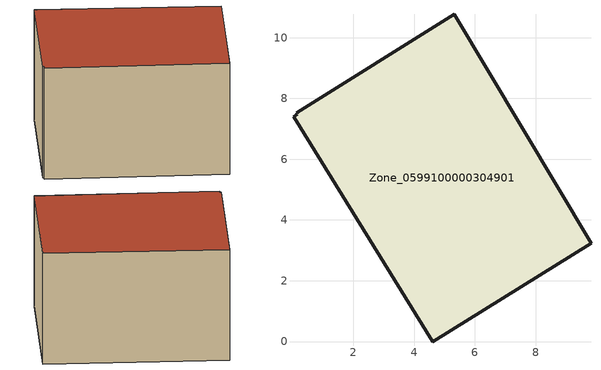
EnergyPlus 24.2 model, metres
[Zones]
Zone_0599100000304901
 floor ground (C_G): 0.16,7.47 0.13,7.52 5.32,10.76 9.82,3.24 4.61,0 0.03,7.39 z0
 wall outside (C_F): 4.61,0 9.82,3.24 5.32,10.76 0.13,7.52 0.16,7.47 0.03,7.39 4.61,0 z0:5.77
 roof outside (C_R): 0.16,7.47 0.03,7.39 4.61,0 9.82,3.24 5.32,10.76 0.13,7.52 z5.77
[BUILDING]
Pand.0599100000304901: North Axis=0; Terrain=City; Loads Convergence Tolerance Value=0.04; Temperature Convergence Tolerance Value=0.4; Solar Distribution=FullExterior; Maximum Number of Warmup Days=25; Minimum Number of Warmup Days=1
[Site:Location]
Rotterdam.The.Hague.AP_ZH_NLD Design_Conditions: Latitude=51.96; Longitude=4.45; Time Zone=1; Elevation=-4.5
[SITE:GROUNDTEMPERATURE:BUILDINGSURFACE]
18, 18, 18, 18, 18, 18, 18, 18, 18, 18, 18, 18
[MATERIAL] Thermal Absorptance=0.9; Solar Absorptance=0.7; Visible Absorptance=0.7
Name | Roughness | Thickness | Conductivity | Density | Specific Heat
G.TI.1965-1974 | MediumSmooth | 0.15 | 0.882353 | 540 | 1210
F.TI.1965-1974 | Rough | 0.3 | 0.697674 | 1920 | 840
R.TI.1965-1974 | MediumRough | 0.2 | 0.232558 | 1500 | 1000
[CONSTRUCTION]
C_G: G.TI.1965-1974
C_F: F.TI.1965-1974
C_R: R.TI.1965-1974
[ZONE]
Zone_0599100000304901: Type=1; Multiplier=1; Ceiling Height=Autocalculate; Volume=Autocalculate; Floor Area=autocalculate; Part of Total Floor Area=Yes
[ZONEINFILTRATION:DESIGNFLOWRATE]
Infil_Zone_0599100000304901: Zone or ZoneList or Space or SpaceList=Zone_0599100000304901; Schedule=AlwaysOn; Design Flow Rate Calculation Method=Flow/Area; Flow Rate per Floor Area=0.003; Constant Term Coefficient=1; Temperature Term Coefficient=0; Velocity Term Coefficient=0; Velocity Squared Term Coefficient=0
[HVACTEMPLATE:ZONE:IDEALLOADSAIRSYSTEM]
Zone_0599100000304901: Maximum Heating Supply Air Temperature=50; Minimum Cooling Supply Air Temperature=13; Maximum Heating Supply Air Humidity Ratio=0.0156; Minimum Cooling Supply Air Humidity Ratio=0.0077; Heating Limit=NoLimit; Cooling Limit=NoLimit; Dehumidification Control Type=ConstantSensibleHeatRatio; Cooling Sensible Heat Ratio=0.7; Dehumidification Setpoint=60; Humidification Control Type=None; Humidification Setpoint=30; Outdoor Air Method=None; Outdoor Air Flow Rate per Person=0.00944; Outdoor Air Flow Rate per Zone Floor Area=0; Outdoor Air Flow Rate per Zone=0; Demand Controlled Ventilation Type=None; Outdoor Air Economizer Type=NoEconomizer; Heat Recovery Type=None; Sensible Heat Recovery Effectiveness=0.7; Latent Heat Recovery Effectiveness=0.65
[ZONECONTROL:THERMOSTAT]
ThermostatControl_Zone_0599100000304901: Zone or ZoneList=Zone_0599100000304901; Control Type Schedule=DualSetpointControlType; Control 1=Thermostat_Zone_0599100000304901; Temperature Difference Between Cutout And Setpoint=0
[THERMOSTATSETPOINT:DUALSETPOINT]
Thermostat_Zone_0599100000304901: Heating Setpoint Temperature Schedule=HeatingSetpoint_Zone_0599100000304901; Cooling Setpoint Temperature Schedule=CoolingSetpoint_Zone_0599100000304901
[SCHEDULE:COMPACT]
HeatingSetpoint_Zone_0599100000304901: Through: 12/31, For: AllDays, Until: 24:00, 21
CoolingSetpoint_Zone_0599100000304901: Through: 12/31, For: AllDays, Until: 24:00, 24
DualSetpointControlType: Through: 12/31, For: AllDays, Until: 24:00, 4
AlwaysOn: Through: 12/31, For: AllDays, Until: 24:00, 1
